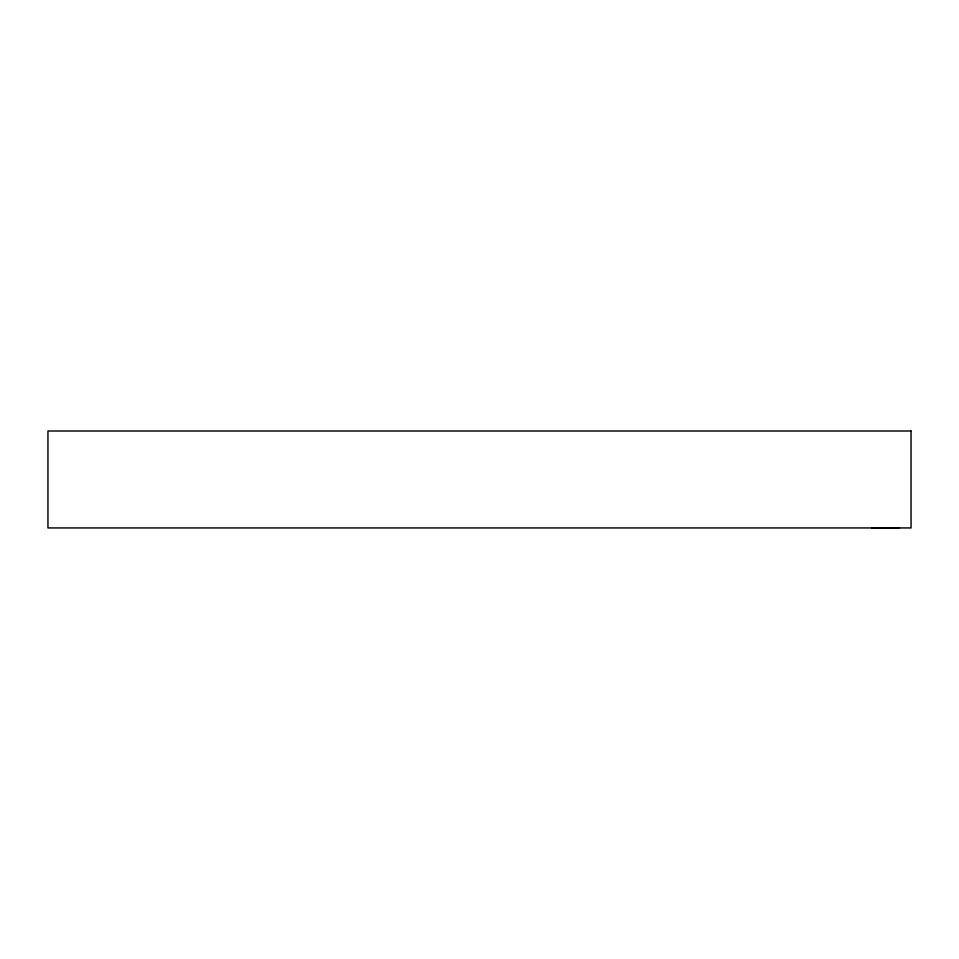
<?xml version="1.0" encoding="UTF-8"?>
<svg xmlns="http://www.w3.org/2000/svg" width="959" height="959" viewBox="0 0 959 959"><rect width="100%" height="100%" fill="white"/><g stroke="black" fill="none" stroke-linecap="round" stroke-linejoin="round"><path stroke-width="1.44" d="M871.815 527.953L899.506 527.989M911.05 431.011L47.95 431.011L47.95 527.941L911.05 527.941L911.05 431.011"/></g></svg>
